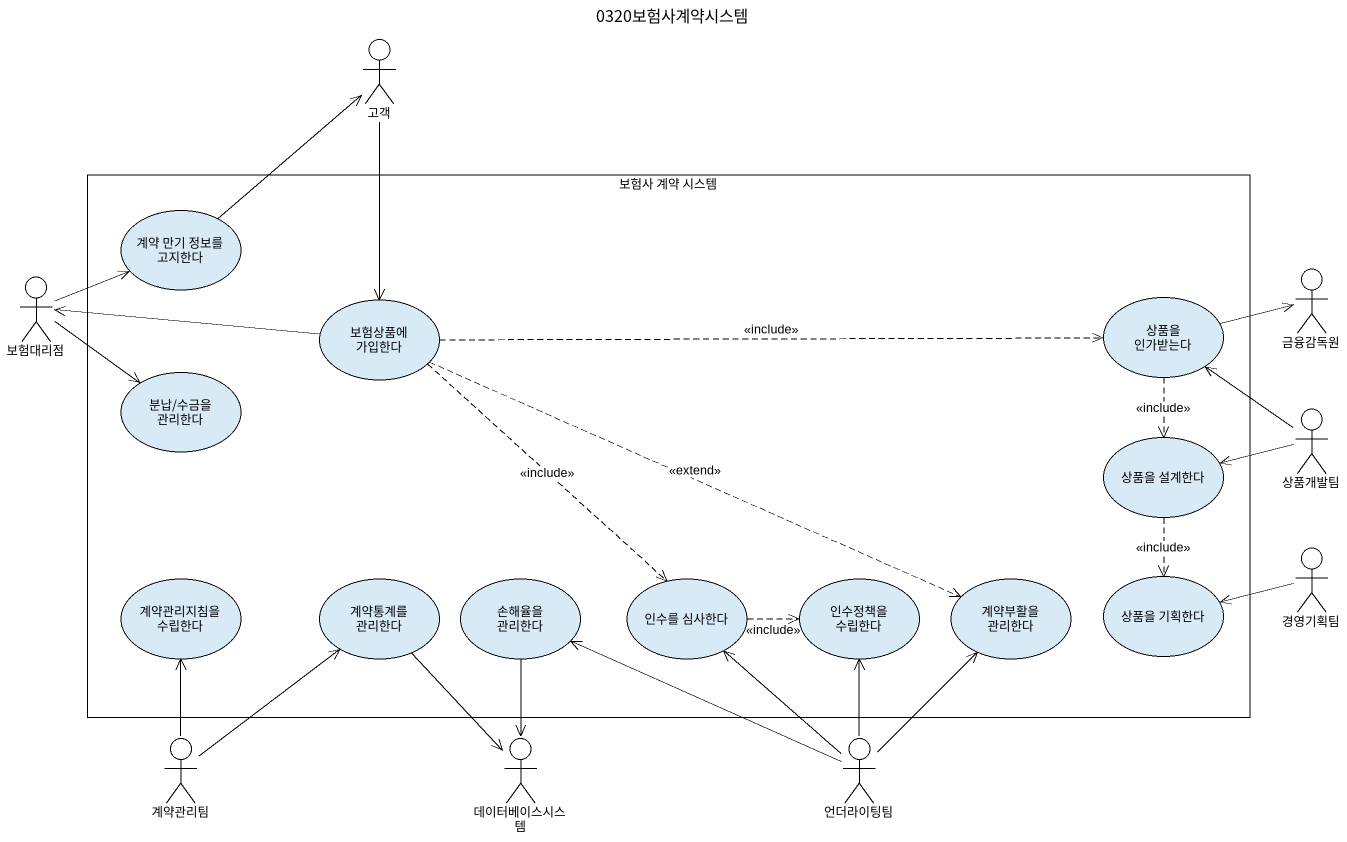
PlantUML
@startuml
title 0320보험사계약시스템
actor 고객
rectangle "보험사 계약 시스템" as 보험사_계약_시스템 {
  usecase "계약 만기 정보를 고지한다" as 계약_만기_정보를_고지한다
  usecase "보험상품에 가입한다" as 보험상품에_가입한다
  usecase "상품을 인가받는다" as 상품을_인가받는다
  usecase "분납/수금을 관리한다" as 분납_수금을_관리한다
  usecase "상품을 설계한다" as 상품을_설계한다
  usecase "계약관리지침을 수립한다" as 계약관리지침을_수립한다
  usecase "계약통계를 관리한다" as 계약통계를_관리한다
  usecase "손해율을 관리한다" as 손해율을_관리한다
  usecase "인수를 심사한다" as 인수를_심사한다
  usecase "인수정책을 수립한다" as 인수정책을_수립한다
  usecase "계약부활을 관리한다" as 계약부활을_관리한다
  usecase "상품을 기획한다" as 상품을_기획한다
}
actor 보험대리점
actor 금융감독원
actor 상품개발팀
actor 경영기획팀
actor 계약관리팀
actor 데이터베이스시스템
actor 언더라이팅팀
고객 --> 보험상품에_가입한다
계약_만기_정보를_고지한다 -up-> 고객
보험대리점 -right-> 계약_만기_정보를_고지한다
보험대리점 -right-> 분납_수금을_관리한다
보험상품에_가입한다 -left-> 보험대리점
보험상품에_가입한다 .right.> 상품을_인가받는다 : <<include>>
보험상품에_가입한다 ..> 인수를_심사한다 : <<include>>
보험상품에_가입한다 .right.> 계약부활을_관리한다 : <<extend>>
상품을_인가받는다 -right-> 금융감독원
상품을_인가받는다 ..> 상품을_설계한다 : <<include>>
상품개발팀 -up-> 상품을_인가받는다
상품개발팀 -left-> 상품을_설계한다
상품을_설계한다 ..> 상품을_기획한다 : <<include>>
경영기획팀 -left-> 상품을_기획한다
계약통계를_관리한다 --> 데이터베이스시스템
손해율을_관리한다 --> 데이터베이스시스템
인수를_심사한다 .right.> 인수정책을_수립한다 : <<include>>
계약관리팀 -up-> 계약관리지침을_수립한다
계약관리팀 -up-> 계약통계를_관리한다
언더라이팅팀 -left-> 손해율을_관리한다
언더라이팅팀 -up-> 인수를_심사한다
언더라이팅팀 -up-> 인수정책을_수립한다
언더라이팅팀 -up-> 계약부활을_관리한다
@enduml
